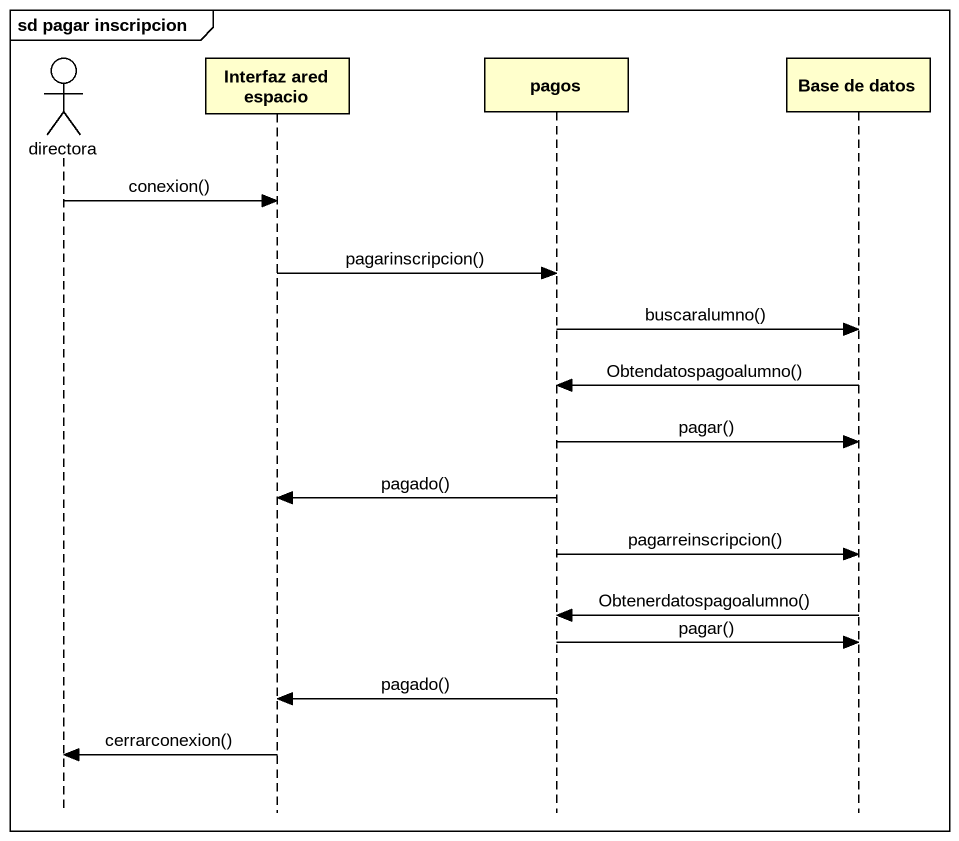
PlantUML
@startuml
mainframe sd pagar inscripcion
hide footbox
actor directora
participant "Interfaz ared espacio" as Interfaz_ared_espacio
participant pagos
participant "Base de datos" as Base_de_datos

directora -> Interfaz_ared_espacio : conexion()
Interfaz_ared_espacio -> pagos : pagarinscripcion()
pagos -> Base_de_datos : buscaralumno()
Base_de_datos -> pagos : Obtendatospagoalumno()
pagos -> Base_de_datos : pagar()
pagos -> Interfaz_ared_espacio : pagado()
pagos -> Base_de_datos : pagarreinscripcion()
Base_de_datos -> pagos : Obtenerdatospagoalumno()
pagos -> Base_de_datos : pagar()
pagos -> Interfaz_ared_espacio : pagado()
Interfaz_ared_espacio -> directora : cerrarconexion()
@enduml
